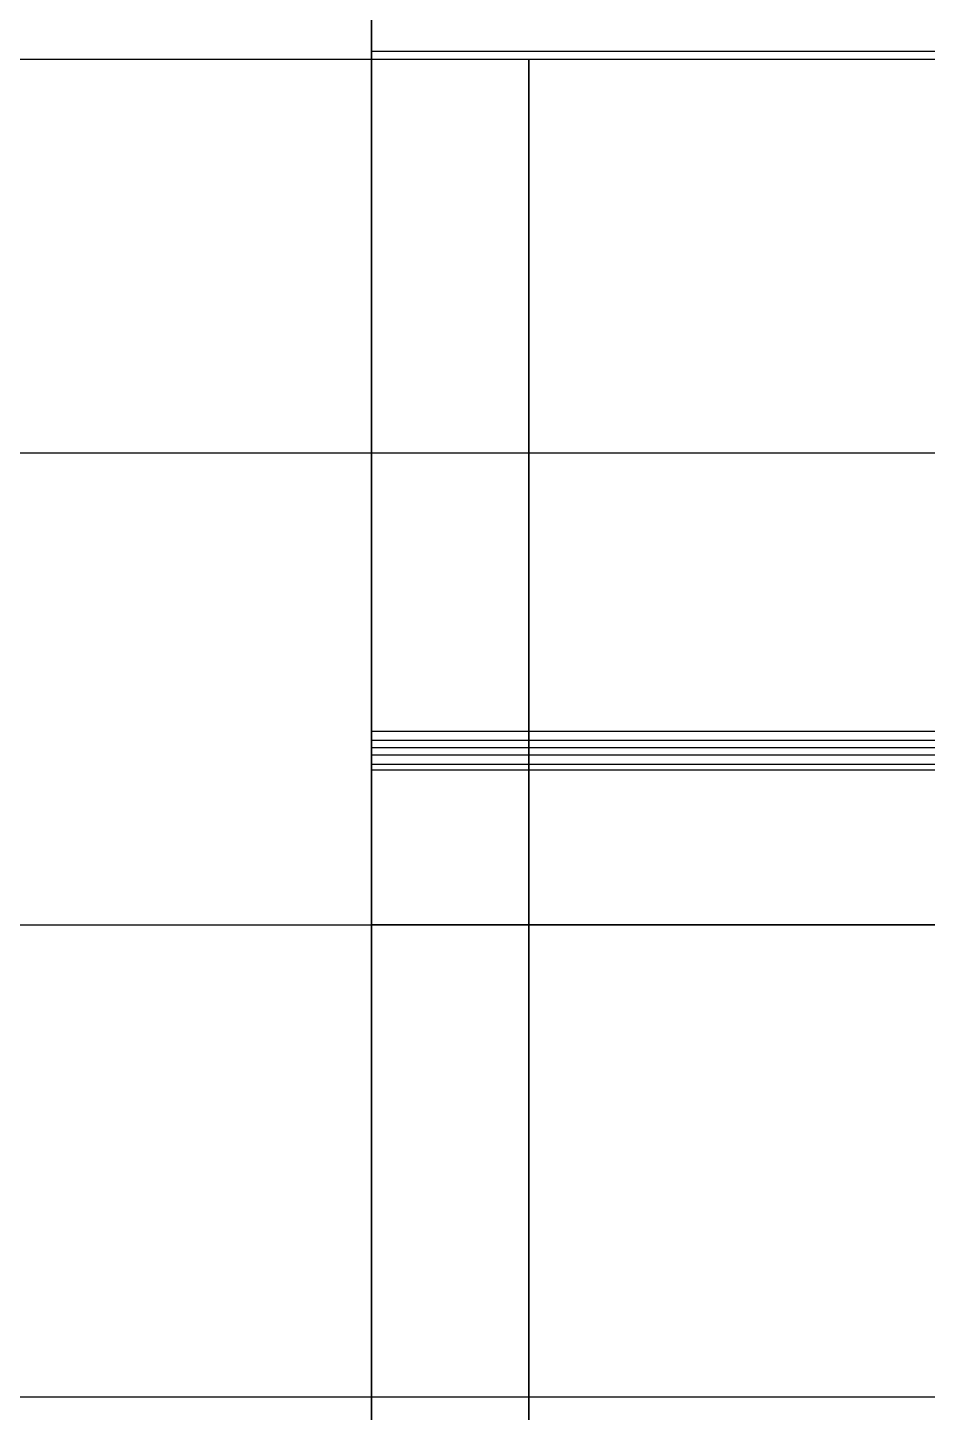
# Model space of a CAD drawing. Header units: millimetres. Extents: x -85 to 1059, y -155 to 155.
# Drawn here: x 984.63 to 996.06, y -6.19 to 11.41 of the extents above; entities that cross this region are included whole.
import ezdxf

# ---------------------------------------------------------------- set-up
doc = ezdxf.new("R2010")
doc.units = ezdxf.units.MM
doc.header["$MEASUREMENT"] = 0
doc.layers.add('Default', color=7, linetype='Continuous', true_color=0x000000)

msp = doc.modelspace()

# ---------------------------------------------------------------- linework, layer by layer
at = {"layer": 'Default'}
for p, q in [((989, 11.102, 0), (989, 150.002, 0)), ((989, 0.002, -150), (989, 0.002, -124.999)), ((989, 0.002, -28.333), (989, 0.002, -11.1)), ((989, 0.002, 11.1), (989, 0.002, 28.31)), ((989, 0.002, 125), (989, 0.002, 150))]:
    msp.add_line(p, q, dxfattribs=at)
for points, knots in [([(989, 0.002, 150), (989, 82.845, 150), (989, 150.002, 82.843), (989, 150.002, 0), (989, 150.002, -82.843), (989, 82.845, -150), (989, 0.002, -150), (989, -82.841, -150), (989, -149.998, -82.843), (989, -149.998, 0), (989, -149.998, 82.843), (989, -82.841, 150), (989, 0.002, 150)], [-5, -5, -5, -5, -4, -4, -4, -3, -3, -3, -2, -2, -2, -1, -1, -1, -1]), ([(989, 124.032, 15.648), (989, 116.333, 77.299), (989, 63.738, 125), (989, 0.002, 125), (989, -17.505, 125), (989, -34.172, 121.401), (989, -49.299, 114.902)], [595.378082, 595.378082, 595.378082, 595.378082, 596.378082, 596.378082, 596.378082, 597.378082, 597.378082, 597.378082, 597.378082]), ([(989, -49.627, -114.76), (989, -34.413, -121.348), (989, -17.632, -124.999), (989, 0.002, -124.999), (989, 63.676, -124.999), (989, 116.23, -77.389), (989, 124.009, -15.825)], [1200.555169, 1200.555169, 1200.555169, 1200.555169, 1201.555169, 1201.555169, 1201.555169, 1202.555169, 1202.555169, 1202.555169, 1202.555169]), ([(989, 0.002, 11.1), (989, -6.128, 11.1), (989, -11.098, 6.13), (989, -11.098, 0), (989, -11.098, -6.13), (989, -6.128, -11.1), (989, 0.002, -11.1), (989, 6.132, -11.1), (989, 11.102, -6.13), (989, 11.102, 0), (989, 11.102, 6.13), (989, 6.132, 11.1), (989, 0.002, 11.1)], [1795.564678, 1795.564678, 1795.564678, 1795.564678, 1796.564678, 1796.564678, 1796.564678, 1797.564678, 1797.564678, 1797.564678, 1798.564678, 1798.564678, 1798.564678, 1799.564678, 1799.564678, 1799.564678, 1799.564678])]:
    msp.add_open_spline(points, degree=3, knots=knots, dxfattribs=at)
for points, degree in [([(989, 2.461, 24.882), (989, 9.479, 24.197), (989, 15.646, 20.61), (989, 19.748, 15.337)], 3), ([(989, 19.501, -15.645), (989, 15.379, -20.776), (989, 9.274, -24.247), (989, 2.348, -24.891)], 3), ([(1007, 11.102, 0), (998, 11.102, 0), (989, 11.102, 0)], 2), ([(1007, 11), (991, 11), (975, 11)], 2), ([(1007, 6), (991, 6), (975, 6)], 2), ([(1007, 2.461, 24.882), (998, 2.461, 24.882), (989, 2.461, 24.882)], 2), ([(989, 2.043, 24.774), (989, 2.182, 24.81), (989, 2.322, 24.846), (989, 2.461, 24.882)], 3), ([(1007, 2.348, -24.891), (998, 2.348, -24.891), (989, 2.348, -24.891)], 2), ([(989, 2.348, -24.891), (989, 2.222, -24.902), (989, 2.096, -24.913), (989, 1.97, -24.923)], 3), ([(1007, 2.252, 24.828), (998, 2.252, 24.828), (989, 2.252, 24.828)], 2), ([(1007, 2.159, -24.907), (998, 2.159, -24.907), (989, 2.159, -24.907)], 2), ([(1007, 2.043, 24.774), (998, 2.043, 24.774), (989, 2.043, 24.774)], 2), ([(989, -49.854, 114.663), (989, -32.555, 84.7), (989, -15.256, 54.737), (989, 2.043, 24.774)], 3), ([(1007, 1.97, -24.923), (998, 1.97, -24.923), (989, 1.97, -24.923)], 2), ([(989, 1.97, -24.923), (989, -15.205, -54.672), (989, -32.38, -84.421), (989, -49.556, -114.169)], 3), ([(1039, 0, -6), (495.5, 0, -6), (-48, 0, -6)], 2), ([(1000, 0, -154), (500, 0, -154), (0, 0, -154)], 2), ([(1000, 0, -150), (500, 0, -150), (0, 0, -150)], 2), ([(1007, 0, -11), (991, 0, -11), (975, 0, -11)], 2), ([(1007, 0, -6), (991, 0, -6), (975, 0, -6)], 2), ([(1007, 0, 11), (991, 0, 11), (975, 0, 11)], 2), ([(1007, 0, 6), (991, 0, 6), (975, 0, 6)], 2), ([(1007, 0.002, 11.1), (998, 0.002, 11.1), (989, 0.002, 11.1)], 2), ([(1000.5, 0.002, 150), (994.75, 0.002, 150), (989, 0.002, 150)], 2), ([(1000.5, 0.002, -150), (994.75, 0.002, -150), (989, 0.002, -150)], 2), ([(1007, 0.002, 125), (998, 0.002, 125), (989, 0.002, 125)], 2), ([(1007, 0.002, -124.999), (998, 0.002, -124.999), (989, 0.002, -124.999)], 2), ([(1007, 0.002, -11.1), (998, 0.002, -11.1), (989, 0.002, -11.1)], 2), ([(1000, 0, 154), (500, 0, 154), (0, 0, 154)], 2), ([(1000, 0, 150), (500, 0, 150), (0, 0, 150)], 2), ([(1007, -6), (991, -6), (975, -6)], 2)]:
    msp.add_open_spline(points, degree=degree, dxfattribs=at)
for points, knots in [([(991, 0, -11), (991, -11, -11), (991, -11), (991, -11, 11), (991, 0, 11), (991, 11, 11), (991, 11), (991, 11, -11), (991, 0, -11)], [0, 0, 0, 17.27876, 17.27876, 34.557519, 34.557519, 51.836279, 51.836279, 69.115038, 69.115038, 69.115038]), ([(991, 0, -6), (991, -6, -6), (991, -6), (991, -6, 6), (991, 0, 6), (991, 6, 6), (991, 6), (991, 6, -6), (991, 0, -6)], [0, 0, 0, 9.424778, 9.424778, 18.849556, 18.849556, 28.274334, 28.274334, 37.699112, 37.699112, 37.699112])]:
    msp.add_rational_spline(points, [1, 0.707106781187, 1, 0.707106781187, 1, 0.707106781187, 1, 0.707106781187, 1], degree=2, knots=knots, dxfattribs=at)

doc.saveas('drawing.dxf')
